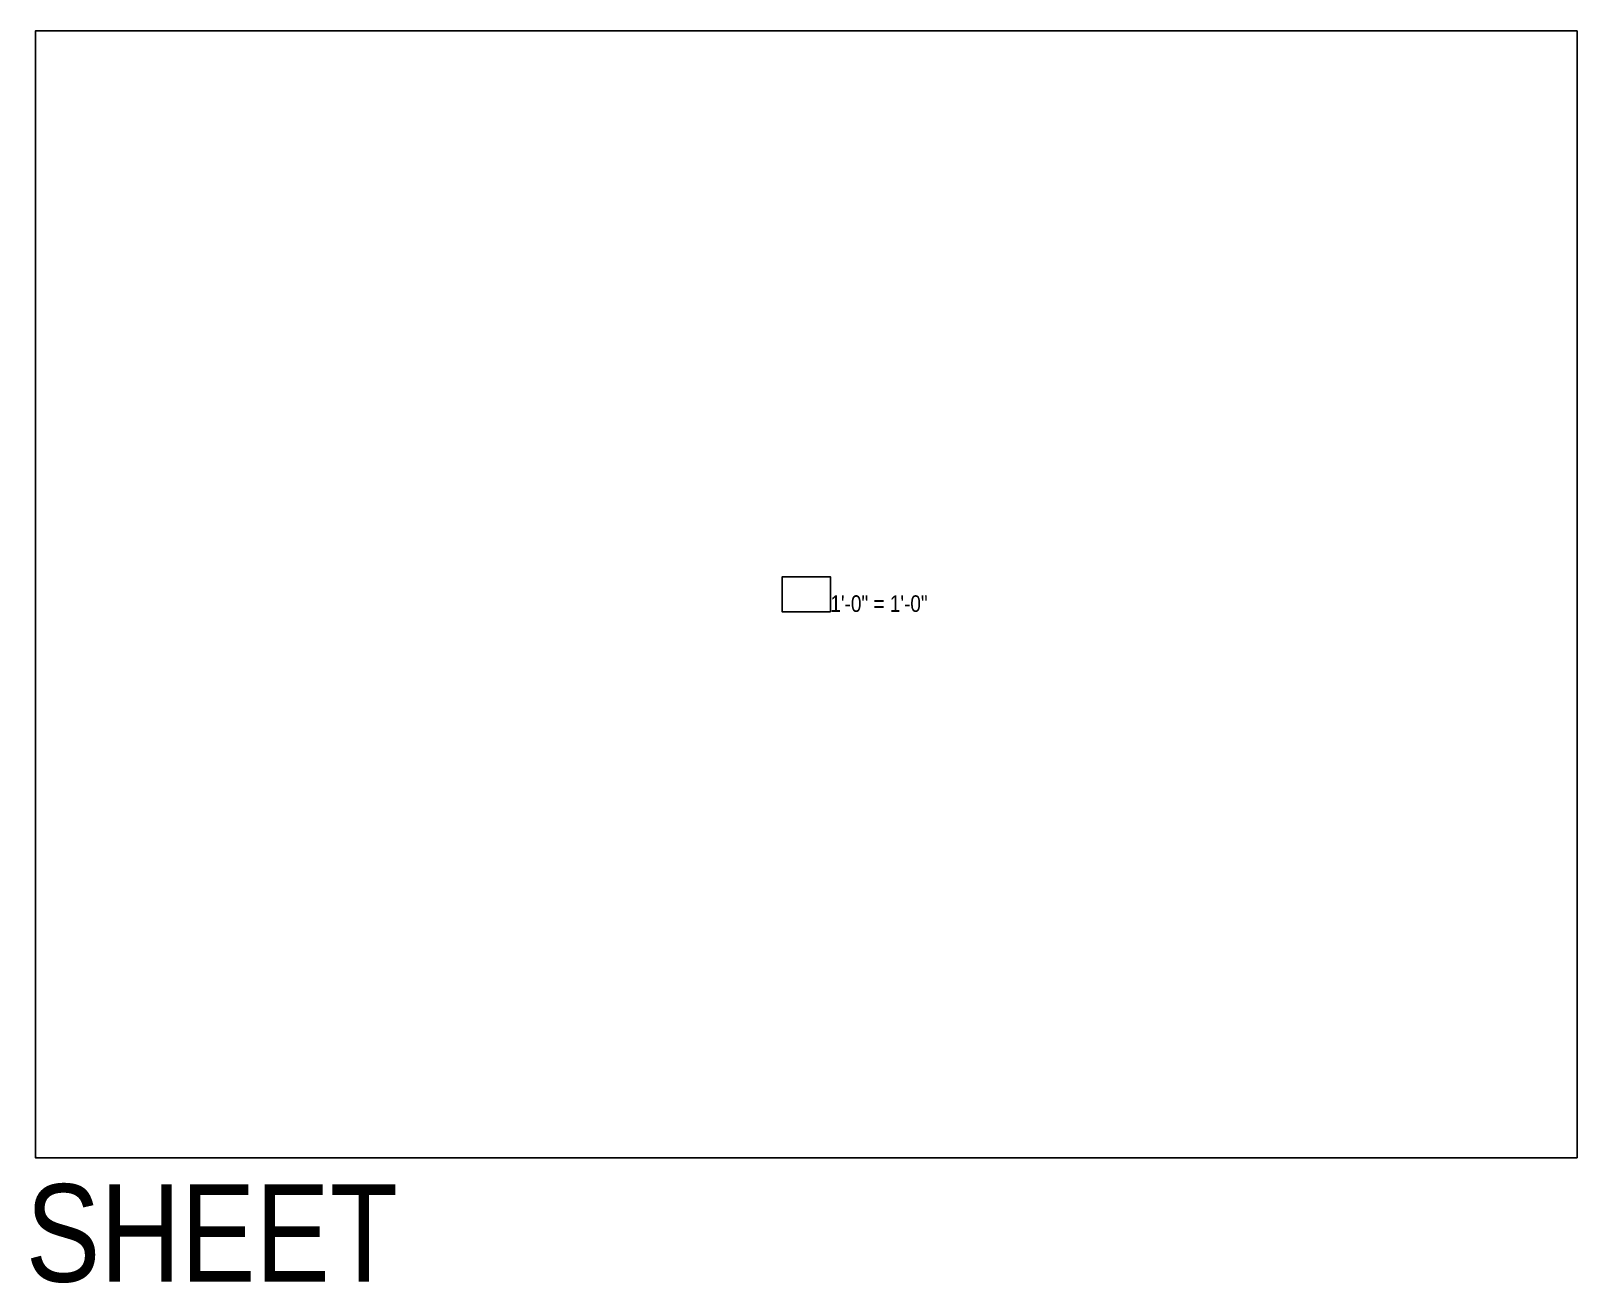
# Model space of a CAD drawing. Header units: inches. Extents: x -1 to 465, y -38 to 340.
import ezdxf
from ezdxf.enums import TextEntityAlignment as Align

# ---------------------------------------------------------------- set-up
doc = ezdxf.new("R2010")
doc.units = ezdxf.units.IN
doc.header["$LTSCALE"] = 0.4
doc.header["$MEASUREMENT"] = 0
doc.layers.add('_Defpoints', color=251, linetype='Continuous', plot=False)
doc.styles.add('WoodMark', font='technic_.ttf', dxfattribs={"height": 0.08})

msp = doc.modelspace()

# ---------------------------------------------------------------- linework, layer by layer
at = {"layer": '_Defpoints', "color": 164}
for points in [[(465.12, 0), (-0.01, 0), (-0.01, 340), (465.12, 340)], [(-0.01, -0.01), (-0.01, -0.01), (-0.01, 0), (-0.01, 0)], [(-0.01, -0.01), (-0.01, -0.01), (-0.01, 0), (-0.01, 0)], [(-0.01, -0.01), (-0.01, -0.01), (-0.01, 0), (-0.01, 0)], [(-0.01, -0.01), (-0.01, -0.01), (-0.01, 0), (-0.01, 0)], [(0, 0), (0, 0), (0, 0.01), (0, 0.01)], [(0, -0.01), (0, -0.01), (0, 0.01), (0, 0.01)], [(0, 0), (0, 0), (0, 0), (0, 0)], [(0, 0), (0, 0), (0, 0), (0, 0)], [(0.04, 0), (0.03, 0), (0.03, 0.03), (0.04, 0.03)], [(0.04, -0.01), (0.03, -0.01), (0.03, 0.03), (0.04, 0.03)], [(0.1, -0.01), (0.08, -0.01), (0.08, 0.07), (0.1, 0.07)], [(0.1, 0.01), (0.08, 0.01), (0.08, 0.06), (0.1, 0.06)], [(0.23, -0.01), (0.2, -0.01), (0.2, 0.15), (0.23, 0.15)], [(0.23, 0.03), (0.2, 0.03), (0.2, 0.13), (0.23, 0.13)], [(-0.03, -0.01), (-0.03, -0.01), (-0.03, -0.01), (-0.03, -0.01)], [(-0.03, -0.01), (-0.03, -0.01), (-0.03, -0.01), (-0.03, -0.01)], [(-0.03, -0.01), (-0.03, -0.01), (-0.03, -0.01), (-0.03, -0.01)], [(-0.03, -0.01), (-0.03, -0.01), (-0.03, -0.01), (-0.03, -0.01)], [(-0.03, -0.01), (-0.03, -0.01), (-0.03, -0.01), (-0.03, -0.01)], [(-0.03, -0.01), (-0.03, -0.01), (-0.03, -0.01), (-0.03, -0.01)], [(-0.03, -0.01), (-0.03, -0.01), (-0.03, -0.01), (-0.03, -0.01)], [(-0.03, -0.01), (-0.03, -0.01), (-0.03, -0.01), (-0.03, -0.01)], [(-0.03, -0.01), (-0.03, -0.01), (-0.03, -0.01), (-0.03, -0.01)], [(-0.03, -0.01), (-0.03, -0.01), (-0.03, -0.01), (-0.03, -0.01)], [(-0.03, -0.01), (-0.03, -0.01), (-0.03, -0.01), (-0.03, -0.01)], [(-0.03, -0.01), (-0.03, -0.01), (-0.03, -0.01), (-0.03, -0.01)], [(-0.02, -0.01), (-0.02, -0.01), (-0.02, 0), (-0.02, 0)], [(-0.02, -0.01), (-0.02, -0.01), (-0.02, 0), (-0.02, 0)], [(-0.02, -0.01), (-0.02, -0.01), (-0.02, 0), (-0.02, 0)], [(-0.02, -0.01), (-0.02, -0.01), (-0.02, 0), (-0.02, 0)], [(-0.02, -0.01), (-0.02, -0.01), (-0.02, -0.01), (-0.02, -0.01)], [(-0.02, -0.01), (-0.02, -0.01), (-0.02, -0.01), (-0.02, -0.01)], [(-0.02, -0.01), (-0.02, -0.01), (-0.02, -0.01), (-0.02, -0.01)], [(-0.02, -0.01), (-0.02, -0.01), (-0.02, -0.01), (-0.02, -0.01)]]:
    msp.add_lwpolyline(points, close=True, dxfattribs=at)
at = {"layer": '_Defpoints', "color": 4}
msp.add_lwpolyline([(239.83, 164.69), (225.29, 164.69), (225.29, 175.31), (239.83, 175.31)], close=True, dxfattribs=at)

# ---------------------------------------------------------------- texts
at = {"color": 4, "style": 'WoodMark'}
msp.add_text('1\'-0" = 1\'-0"', height=5, dxfattribs=at).set_placement((239.83, 169.69), align=Align.TOP_LEFT)
at = {"color": 164, "style": 'WoodMark'}
msp.add_attdef('SHEET', text='100.01', height=29.409, dxfattribs=at).set_placement((-2.91, -8.01), align=Align.TOP_LEFT)

doc.saveas('drawing.dxf')
